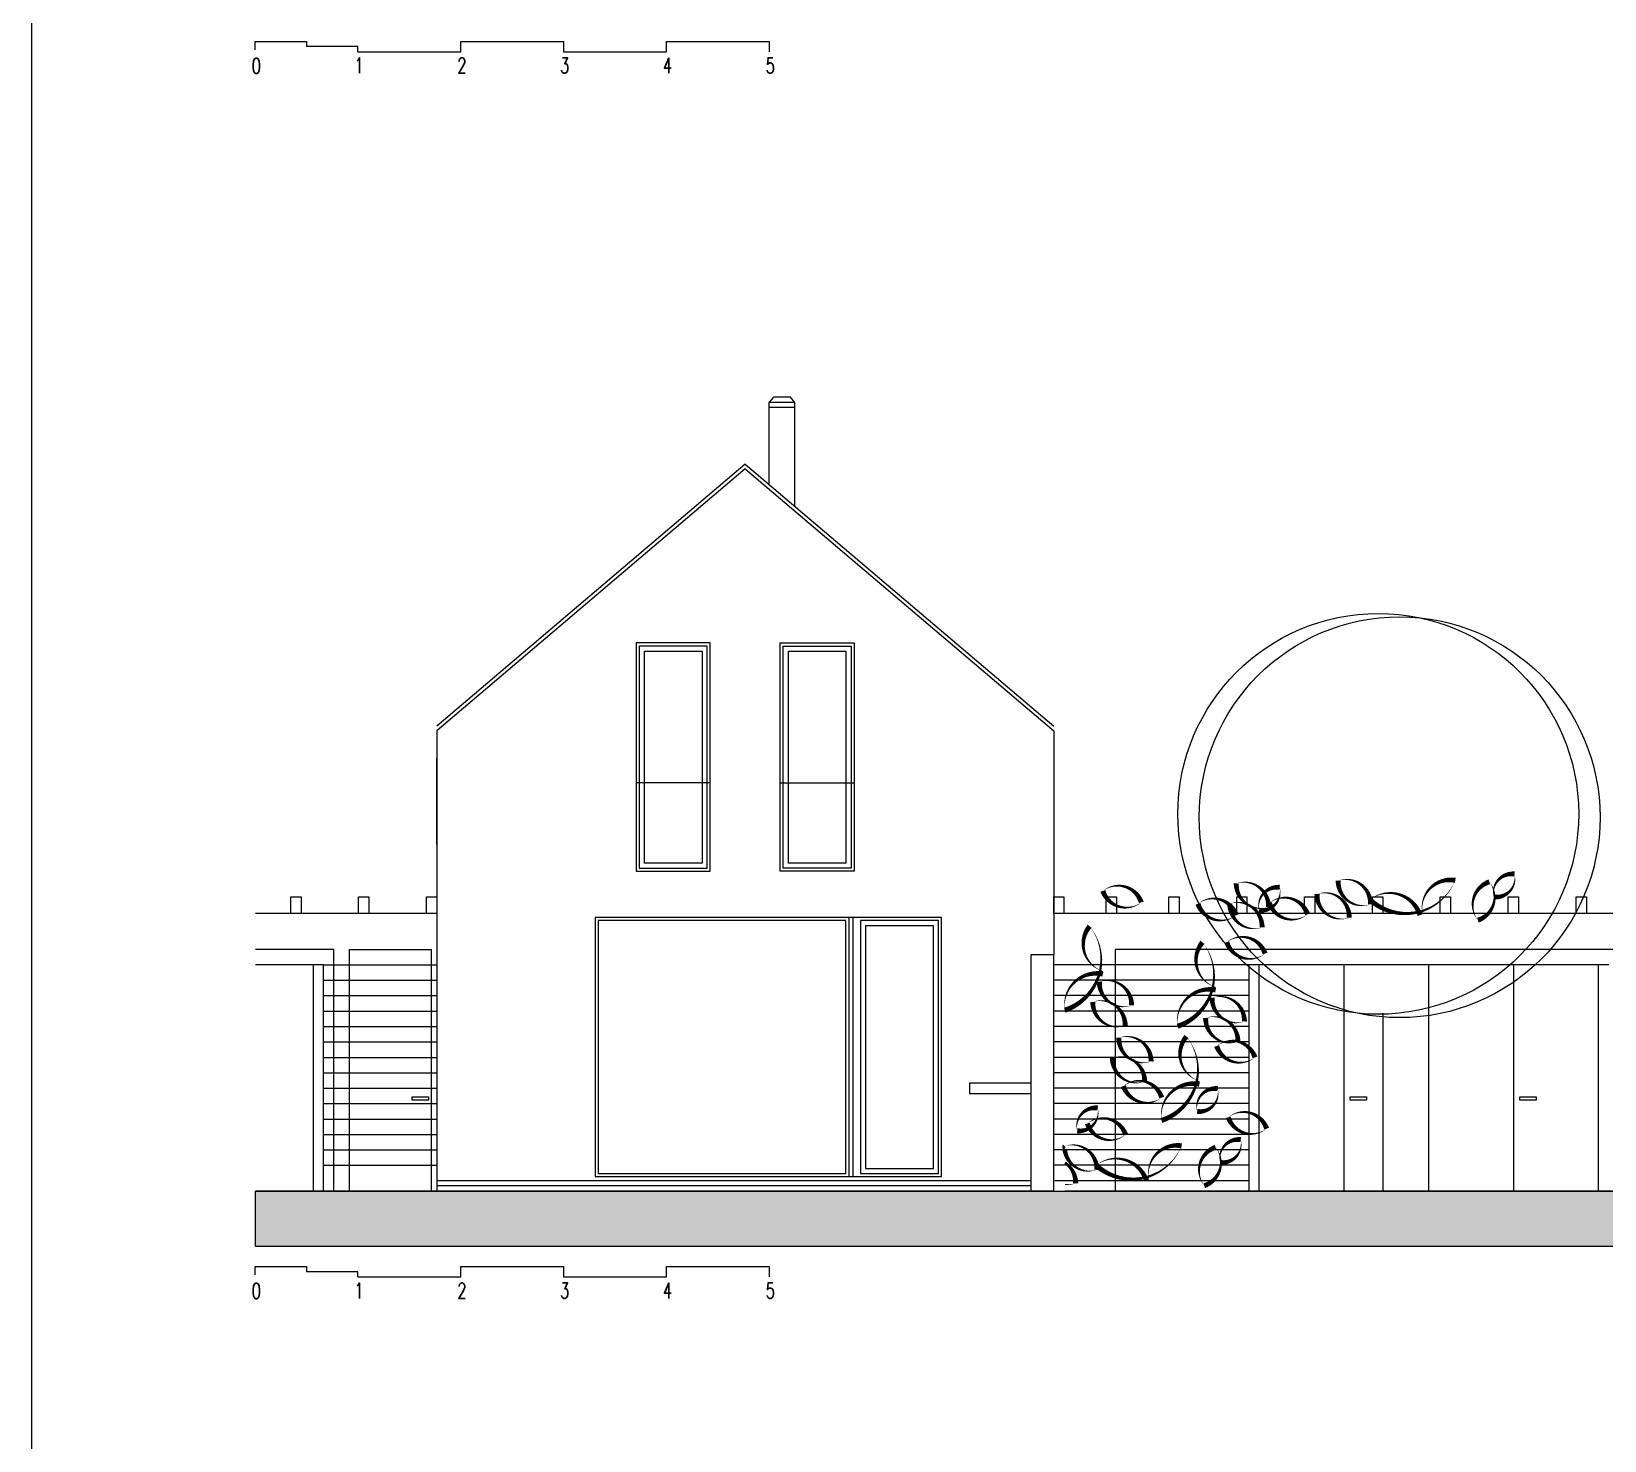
# Model space of a CAD drawing. Header units: metres. Extents: x -686 to 211, y -481 to 125.
# Drawn here: x -216.44 to -201.15, y -138.2 to -124.49 of the extents above; entities that cross this region are included whole.
import ezdxf

# ---------------------------------------------------------------- set-up
doc = ezdxf.new("R2010")
doc.units = ezdxf.units.M
doc.layers.add('FLOATINGWINDOWS', color=2, linetype='Continuous', plot=False)
for name, color, linetype in [('SRAFA', 251, 'Continuous'), ('SRAFY', 3, 'Continuous'), ('stávající stromy', 86, 'Continuous'), ('zariz.predmety', 203, 'Continuous'), ('ZDIVO', 1, 'Continuous')]:
    doc.layers.add(name, color=color, linetype=linetype)
doc.styles.add('ROMANS', font='romans.shx', dxfattribs={"width": 0.7})

msp = doc.modelspace()

# ---------------------------------------------------------------- hatches: boundary and pattern name
at = {"layer": 'SRAFA', "linetype": 'Continuous', "lineweight": 0}
h = msp.add_hatch(dxfattribs=at)
h.set_pattern_fill('LINE', color=256, style=0)
h.paths.add_polyline_path([(-213.907, -135.122, 0.414214), (-214.907, -136.122), (-213.907, -136.122)], flags=17)
msp.add_hatch(color=256, dxfattribs=at).paths.add_polyline_path([(-206.393, -135.771), (-185.878, -135.771), (-185.878, -136.31), (-214.267, -136.31), (-214.267, -135.771)])

# ---------------------------------------------------------------- linework, layer by layer
at = {"color": 251, "linetype": 'Continuous', "lineweight": 0}
for p, q in [((-213.603, -133.571), (-214.267, -133.571)), ((-213.703, -135.771), (-213.703, -133.571)), ((-213.603, -135.771), (-213.603, -133.571)), ((-213.603, -133.571), (-212.503, -133.571)), ((-204.603, -133.571), (-206.503, -133.571)), ((-201.103, -133.571), (-204.603, -133.571)), ((-204.603, -135.771), (-204.603, -133.571)), ((-204.503, -135.771), (-204.503, -133.571)), ((-203.678, -135.771), (-203.678, -133.571)), ((-202.853, -135.771), (-202.853, -133.571)), ((-202.028, -135.771), (-202.028, -133.571)), ((-201.203, -135.771), (-201.203, -133.571)), ((-213.603, -133.721), (-212.503, -133.721)), ((-204.603, -133.721), (-206.503, -133.721)), ((-204.603, -133.721), (-206.503, -133.721)), ((-213.603, -133.871), (-212.503, -133.871)), ((-213.603, -134.021), (-212.503, -134.021)), ((-204.603, -133.871), (-206.503, -133.871)), ((-204.603, -134.021), (-206.503, -134.021)), ((-213.603, -134.171), (-212.503, -134.171)), ((-204.603, -134.171), (-206.503, -134.171)), ((-204.603, -134.171), (-206.503, -134.171)), ((-213.603, -134.321), (-212.503, -134.321)), ((-204.603, -134.321), (-206.503, -134.321)), ((-213.603, -134.471), (-212.503, -134.471)), ((-204.603, -134.471), (-206.503, -134.471)), ((-213.603, -134.621), (-212.503, -134.621)), ((-204.603, -134.621), (-206.503, -134.621)), ((-204.603, -134.621), (-206.503, -134.621)), ((-213.603, -134.771), (-212.503, -134.771)), ((-204.603, -134.771), (-206.503, -134.771)), ((-213.603, -134.921), (-212.503, -134.921)), ((-204.603, -134.921), (-206.503, -134.921)), ((-213.603, -135.071), (-212.503, -135.071)), ((-204.603, -135.071), (-206.503, -135.071)), ((-204.603, -135.071), (-206.503, -135.071)), ((-213.603, -135.221), (-212.503, -135.221)), ((-204.603, -135.221), (-206.503, -135.221)), ((-213.603, -135.371), (-212.503, -135.371)), ((-213.603, -135.371), (-212.503, -135.371)), ((-204.603, -135.371), (-206.503, -135.371)), ((-213.603, -135.521), (-212.503, -135.521)), ((-204.603, -135.521), (-206.503, -135.521)), ((-204.603, -135.521), (-206.393, -135.521)), ((-204.603, -135.671), (-206.493, -135.671))]:
    msp.add_line(p, q, dxfattribs=at)
at = {"linetype": 'Continuous', "lineweight": 0}
for p, q in [((-206.723, -135.671), (-212.503, -135.671)), ((-206.723, -135.721), (-212.503, -135.721))]:
    msp.add_line(p, q, dxfattribs=at)
at = {"color": 251, "linetype": 'Continuous', "lineweight": 0}
for points in [[(-203.62, -134.855), (-203.46, -134.855), (-203.46, -134.888), (-203.62, -134.888)], [(-201.97, -134.855), (-201.81, -134.855), (-201.81, -134.888), (-201.97, -134.888)]]:
    msp.add_lwpolyline(points, close=True, dxfattribs=at)
at = {"layer": 'FLOATINGWINDOWS', "linetype": 'Continuous', "lineweight": 0}
msp.add_lwpolyline([(-181.655, -73.195), (-216.445, -73.195), (-216.445, -262.94), (-181.655, -262.94)], close=True, dxfattribs=at)
at = {"layer": 'SRAFA', "linetype": 'Continuous', "lineweight": 0}
msp.add_lwpolyline([(-206.393, -135.771), (-185.878, -135.771), (-185.878, -136.31), (-214.267, -136.31), (-214.267, -135.771), (-206.393, -135.771)], dxfattribs=at)
at = {"layer": 'SRAFY', "linetype": 'Continuous', "lineweight": 0}
for p, q in [((-214.269, -124.671), (-214.269, -124.591)), ((-214.269, -124.591), (-213.769, -124.591)), ((-213.769, -124.591), (-213.769, -124.641)), ((-213.269, -124.641), (-213.769, -124.641)), ((-213.269, -124.691), (-213.269, -124.641)), ((-212.269, -124.691), (-212.269, -124.591)), ((-212.269, -124.591), (-211.269, -124.591)), ((-211.269, -124.591), (-211.269, -124.691)), ((-210.269, -124.691), (-210.269, -124.591)), ((-210.269, -124.591), (-209.269, -124.591)), ((-209.269, -124.591), (-209.269, -124.691)), ((-213.269, -124.691), (-212.269, -124.691)), ((-211.269, -124.691), (-210.269, -124.691)), ((-209.27, -128.101), (-209.226, -128.051)), ((-209.063, -128.051), (-209.226, -128.051)), ((-209.02, -128.101), (-209.063, -128.051)), ((-209.27, -128.899), (-209.27, -128.101)), ((-209.02, -128.101), (-209.27, -128.101)), ((-209.02, -128.151), (-209.27, -128.151)), ((-209.02, -129.112), (-209.02, -128.101)), ((-209.503, -128.701), (-212.503, -131.251)), ((-209.503, -128.747), (-212.503, -131.297)), ((-209.503, -128.701), (-206.503, -131.251)), ((-209.503, -128.747), (-206.503, -131.297)), ((-212.503, -131.297), (-212.503, -135.771)), ((-206.503, -131.297), (-206.503, -133.471)), ((-212.503, -132.401), (-212.503, -131.561)), ((-209.843, -131.801), (-210.563, -131.801)), ((-209.163, -131.801), (-208.443, -131.801)), ((-206.503, -131.869), (-206.503, -133.471)), ((-206.503, -133.071), (-206.503, -133.471)), ((-208.453, -135.631), (-208.453, -133.111)), ((-206.723, -135.771), (-206.723, -133.471)), ((-206.723, -133.471), (-206.503, -133.471)), ((-206.503, -135.771), (-206.503, -133.471)), ((-206.723, -134.721), (-207.323, -134.721)), ((-207.323, -134.721), (-207.323, -134.821)), ((-207.323, -134.821), (-206.723, -134.821)), ((-214.269, -136.586), (-214.269, -136.506)), ((-214.269, -136.506), (-213.769, -136.506)), ((-213.769, -136.506), (-213.769, -136.556)), ((-213.269, -136.556), (-213.769, -136.556)), ((-213.269, -136.606), (-213.269, -136.556)), ((-213.269, -136.606), (-212.269, -136.606)), ((-212.269, -136.606), (-212.269, -136.506)), ((-212.269, -136.506), (-211.269, -136.506)), ((-211.269, -136.506), (-211.269, -136.606)), ((-211.269, -136.606), (-210.269, -136.606)), ((-210.269, -136.606), (-210.269, -136.506)), ((-210.269, -136.506), (-209.269, -136.506)), ((-209.269, -136.506), (-209.269, -136.606))]:
    msp.add_line(p, q, dxfattribs=at)
at = {"layer": 'SRAFY', "color": 251, "linetype": 'Continuous', "lineweight": 0}
for p, q in [((-212.503, -133.071), (-214.267, -133.071)), ((-200.003, -133.071), (-206.503, -133.071)), ((-213.503, -133.421), (-214.267, -133.421)), ((-213.503, -135.771), (-213.503, -133.421)), ((-213.503, -135.771), (-213.503, -133.421)), ((-213.353, -133.421), (-212.553, -133.421)), ((-213.353, -135.771), (-213.353, -133.421)), ((-212.553, -135.771), (-212.553, -133.421)), ((-205.903, -135.771), (-205.903, -133.421)), ((-201.003, -133.421), (-205.903, -133.421))]:
    msp.add_line(p, q, dxfattribs=at)
at = {"layer": 'SRAFY', "linetype": 'Continuous', "lineweight": 0}
for points in [[(-209.843, -130.441), (-210.563, -130.441), (-210.563, -132.661), (-209.843, -132.661)], [(-209.873, -130.471), (-210.533, -130.471), (-210.533, -132.631), (-209.873, -132.631)], [(-209.163, -130.441), (-208.443, -130.441), (-208.443, -132.661), (-209.163, -132.661)], [(-209.133, -130.471), (-208.473, -130.471), (-208.473, -132.631), (-209.133, -132.631)], [(-210.483, -130.521), (-209.923, -130.521), (-209.923, -132.581), (-210.483, -132.581)], [(-209.083, -130.521), (-208.523, -130.521), (-208.523, -132.581), (-209.083, -132.581)], [(-208.493, -135.631), (-208.493, -133.111), (-210.963, -133.111), (-210.963, -135.631)], [(-207.593, -135.631), (-207.593, -133.111), (-210.963, -133.111), (-210.963, -135.631)], [(-208.523, -135.601), (-208.523, -133.141), (-210.933, -133.141), (-210.933, -135.601)], [(-207.623, -135.601), (-207.623, -133.141), (-208.383, -133.141), (-208.383, -135.601)], [(-207.673, -135.551), (-207.673, -133.191), (-208.333, -133.191), (-208.333, -135.551)]]:
    msp.add_lwpolyline(points, close=True, dxfattribs=at)
at = {"layer": 'SRAFY', "color": 251, "linetype": 'Continuous', "lineweight": 0}
for points in [[(-213.921, -132.911), (-213.821, -132.911), (-213.821, -133.071), (-213.921, -133.071)], [(-213.263, -132.911), (-213.163, -132.911), (-213.163, -133.071), (-213.263, -133.071)], [(-212.603, -132.911), (-212.503, -132.911), (-212.503, -133.071), (-212.603, -133.071)], [(-206.503, -132.911), (-206.403, -132.911), (-206.403, -133.071), (-206.503, -133.071)], [(-206.503, -132.911), (-206.403, -132.911), (-206.403, -133.071), (-206.503, -133.071)], [(-205.993, -132.911), (-205.893, -132.911), (-205.893, -133.071), (-205.993, -133.071)], [(-205.383, -132.911), (-205.283, -132.911), (-205.283, -133.071), (-205.383, -133.071)], [(-204.723, -132.911), (-204.623, -132.911), (-204.623, -133.071), (-204.723, -133.071)], [(-204.063, -132.911), (-203.963, -132.911), (-203.963, -133.071), (-204.063, -133.071)], [(-203.403, -132.911), (-203.303, -132.911), (-203.303, -133.071), (-203.403, -133.071)], [(-202.743, -132.911), (-202.643, -132.911), (-202.643, -133.071), (-202.743, -133.071)], [(-202.083, -132.911), (-201.983, -132.911), (-201.983, -133.071), (-202.083, -133.071)], [(-201.421, -132.911), (-201.321, -132.911), (-201.321, -133.071), (-201.421, -133.071)], [(-212.742, -134.855), (-212.583, -134.855), (-212.583, -134.888), (-212.742, -134.888)]]:
    msp.add_lwpolyline(points, close=True, dxfattribs=at)
at = {"layer": 'stávající stromy', "linetype": 'Continuous', "lineweight": 0}
msp.add_line((-203.301, -134.042), (-203.301, -135.771), dxfattribs=at)
for centre in [(-203.346, -132.103), (-203.138, -132.136)]:
    msp.add_circle(centre, 1.949, dxfattribs=at)
at = {"layer": 'zariz.predmety', "color": 251, "linetype": 'Continuous', "ltscale": 0.001}
for points in [[(-206.024, -132.853, 0, 0, -0.520567), (-206.024, -132.853, 0, 0.05, -0.520567), (-205.651, -132.963, 0, 0.05, -0.520567), (-206.024, -132.853, 0.05, 0.05, 0)], [(-204.727, -132.78, 0, 0, -0.520567), (-204.727, -132.78, 0, 0.05, -0.520567), (-204.413, -133.01, 0, 0.05, -0.520567), (-204.727, -132.78, 0.05, 0.05, 0)], [(-204.505, -133.041, 0, 0, -0.520567), (-204.505, -133.041, 0, 0.05, -0.520567), (-204.305, -132.818, 0, 0.05, -0.520567), (-204.505, -133.041, 0.05, 0.05, 0)], [(-203.736, -132.753, 0, 0, -0.520567), (-203.736, -132.753, 0, 0.05, -0.520567), (-203.422, -132.983, 0, 0.05, -0.520567), (-203.736, -132.753, 0.05, 0.05, 0)], [(-203.428, -132.938, 0, 0, -0.520567), (-203.428, -132.938, 0, 0.05, -0.520567), (-202.94, -133.088, 0, 0.05, -0.520567), (-202.917, -133.067, 0, 0.05, -0.520567), (-202.597, -132.749, 0, 0.05, -0.520567), (-203.428, -132.938, 0.05, 0.05, 0)], [(-202.377, -133.137, 0, 0, -0.520567), (-202.377, -133.137, 0, 0.05, -0.520567), (-202.266, -132.764, 0, 0.05, -0.520567), (-202.377, -133.137, 0.05, 0.05, 0)], [(-202.222, -132.911, 0, 0, -0.520567), (-202.222, -132.911, 0, 0.05, -0.520567), (-202.022, -132.688, 0, 0.05, -0.520567), (-202.222, -132.911, 0.05, 0.05, 0)], [(-205.1, -132.978, 0, 0, -0.520567), (-205.1, -132.978, 0, 0.05, -0.520567), (-204.727, -133.088, 0, 0.05, -0.520567), (-205.1, -132.978, 0.05, 0.05, 0)], [(-204.79, -132.977, 0, 0, -0.520567), (-204.79, -132.977, 0, 0.05, -0.520567), (-204.476, -133.207, 0, 0.05, -0.520567), (-204.79, -132.977, 0.05, 0.05, 0)], [(-204.406, -132.969, 0, 0, -0.520567), (-204.406, -132.969, 0, 0.05, -0.520567), (-204.033, -133.08, 0, 0.05, -0.520567), (-204.406, -132.969, 0.05, 0.05, 0)], [(-203.942, -132.883, 0, 0, -0.520567), (-203.942, -132.883, 0, 0.05, -0.520567), (-203.628, -133.113, 0, 0.05, -0.520567), (-203.942, -132.883, 0.05, 0.05, 0)], [(-206.395, -134.013, 0, 0, -0.520567), (-206.395, -134.013, 0, 0.05, -0.520567), (-206.025, -133.661, 0, 0.05, -0.520567), (-206.033, -133.63, 0, 0.05, -0.520567), (-206.153, -133.196, 0, 0.05, -0.520567), (-206.395, -134.013, 0.05, 0.05, 0)], [(-205.298, -134.169, 0, 0, -0.520567), (-205.298, -134.169, 0, 0.05, -0.520567), (-204.928, -133.816, 0, 0.05, -0.520567), (-204.936, -133.786, 0, 0.05, -0.520567), (-205.056, -133.352, 0, 0.05, -0.520567), (-205.298, -134.169, 0.05, 0.05, 0)], [(-204.82, -133.351, 0, 0, -0.520567), (-204.82, -133.351, 0, 0.05, -0.520567), (-204.447, -133.462, 0, 0.05, -0.520567), (-204.82, -133.351, 0.05, 0.05, 0)], [(-206.059, -133.736, 0, 0, -0.520567), (-206.059, -133.736, 0, 0.05, -0.520567), (-205.745, -133.966, 0, 0.05, -0.520567), (-206.059, -133.736, 0.05, 0.05, 0)], [(-204.962, -133.892, 0, 0, -0.520567), (-204.962, -133.892, 0, 0.05, -0.520567), (-204.648, -134.122, 0, 0.05, -0.520567), (-204.962, -133.892, 0.05, 0.05, 0)], [(-206.122, -133.932, 0, 0, -0.520567), (-206.122, -133.932, 0, 0.05, -0.520567), (-205.808, -134.162, 0, 0.05, -0.520567), (-206.122, -133.932, 0.05, 0.05, 0)], [(-205.025, -134.088, 0, 0, -0.520567), (-205.025, -134.088, 0, 0.05, -0.520567), (-204.711, -134.318, 0, 0.05, -0.520567), (-205.025, -134.088, 0.05, 0.05, 0)], [(-205.869, -134.281, 0, 0, -0.520567), (-205.869, -134.281, 0, 0.05, -0.520567), (-205.556, -134.511, 0, 0.05, -0.520567), (-205.869, -134.281, 0.05, 0.05, 0)], [(-205.454, -135.085, 0, 0, -0.520567), (-205.454, -135.085, 0, 0.05, -0.520567), (-205.085, -134.732, 0, 0.05, -0.520567), (-205.092, -134.701, 0, 0.05, -0.520567), (-205.212, -134.268, 0, 0.05, -0.520567), (-205.454, -135.085, 0.05, 0.05, 0)], [(-204.918, -134.361, 0, 0, -0.520567), (-204.918, -134.361, 0, 0.05, -0.520567), (-204.545, -134.471, 0, 0.05, -0.520567), (-204.918, -134.361, 0.05, 0.05, 0)], [(-205.932, -134.477, 0, 0, -0.520567), (-205.932, -134.477, 0, 0.05, -0.520567), (-205.618, -134.707, 0, 0.05, -0.520567), (-205.932, -134.477, 0.05, 0.05, 0)], [(-205.825, -134.75, 0, 0, -0.520567), (-205.825, -134.75, 0, 0.05, -0.520567), (-205.452, -134.861, 0, 0.05, -0.520567), (-205.825, -134.75, 0.05, 0.05, 0)], [(-205.107, -134.997, 0, 0, -0.520567), (-205.107, -134.997, 0, 0.05, -0.520567), (-204.908, -134.775, 0, 0.05, -0.520567), (-205.107, -134.997, 0.05, 0.05, 0)], [(-206.274, -135.185, 0, 0, -0.520567), (-206.274, -135.185, 0, 0.05, -0.520567), (-206.075, -134.963, 0, 0.05, -0.520567), (-206.274, -135.185, 0.05, 0.05, 0)], [(-206.176, -135.114, 0, 0, -0.520567), (-206.176, -135.114, 0, 0.05, -0.520567), (-205.803, -135.224, 0, 0.05, -0.520567), (-206.176, -135.114, 0.05, 0.05, 0)], [(-204.805, -135.054, 0, 0, -0.520567), (-204.805, -135.054, 0, 0.05, -0.520567), (-204.432, -135.164, 0, 0.05, -0.520567), (-204.805, -135.054, 0.05, 0.05, 0)], [(-204.883, -135.493, 0, 0, -0.520567), (-204.883, -135.493, 0, 0.05, -0.520567), (-204.684, -135.271, 0, 0.05, -0.520567), (-204.883, -135.493, 0.05, 0.05, 0)], [(-206.397, -135.335, 0, 0, 0), (-206.397, -135.335, 0, 0.05, -0.520567), (-206.083, -135.565, 0, 0.046, -0.472772), (-206.395, -135.371, 0, 0.046, -0.472772)], [(-206.09, -135.521, 0, 0, -0.520567), (-206.09, -135.521, 0, 0.05, -0.520567), (-205.601, -135.671, 0, 0.05, -0.520567), (-205.578, -135.649, 0, 0.05, -0.520567), (-205.259, -135.332, 0, 0.05, -0.520567), (-206.09, -135.521, 0.05, 0.05, 0)], [(-205.038, -135.719, 0, 0, -0.520567), (-205.038, -135.719, 0, 0.05, -0.520567), (-204.928, -135.346, 0, 0.05, -0.520567), (-205.038, -135.719, 0.05, 0.05, 0)]]:
    msp.add_lwpolyline(points, format="xyseb", close=True, dxfattribs=at)
msp.add_lwpolyline([(-206.393, -135.495, 0.0242, 0.05, -0.252995), (-206.289, -135.696, 0, 0.0115, -0.11049), (-206.393, -135.707, 0, 0.0115, -0.11049)], format="xyseb", dxfattribs=at)
at = {"layer": 'ZDIVO', "linetype": 'Continuous', "lineweight": 0}
for p, q in [((-206.503, -135.771), (-214.267, -135.771)), ((-194.003, -135.771), (-206.393, -135.771))]:
    msp.add_line(p, q, dxfattribs=at)

# ---------------------------------------------------------------- texts
at = {"layer": 'SRAFY', "linetype": 'Continuous', "lineweight": 0, "char_height": 0.15, "width": 2.20915, "attachment_point": 1, "style": 'ROMANS'}
for s, insert in [('0', (-214.303, -124.754)), ('1', (-213.303, -124.75)), ('2', (-212.303, -124.75)), ('3', (-211.303, -124.75)), ('4', (-210.303, -124.75)), ('5', (-209.303, -124.75)), ('0', (-214.303, -136.668)), ('1', (-213.303, -136.665)), ('2', (-212.303, -136.665)), ('3', (-211.303, -136.665)), ('4', (-210.303, -136.665)), ('5', (-209.303, -136.665))]:
    msp.add_mtext(s, dxfattribs=dict(at, insert=insert))

doc.saveas('drawing.dxf')
